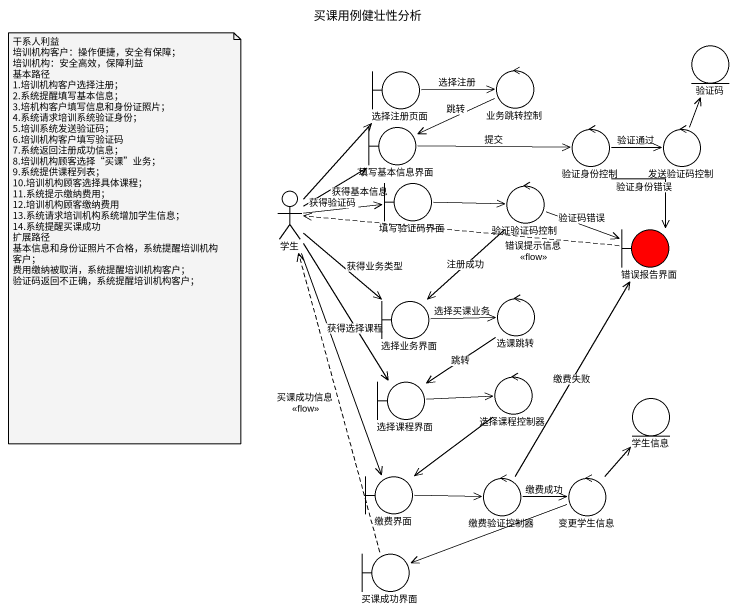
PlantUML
@startuml
title 买课用例健壮性分析
boundary 选择注册页面
control 业务跳转控制
entity 验证码
boundary 填写基本信息界面
control 验证身份控制
control 发送验证码控制
actor 学生
boundary 填写验证码界面
control 验证验证码控制
boundary 错误报告界面 #FF0000
boundary 选择业务界面
control 选课跳转
boundary 选择课程界面
control 选择课程控制器
entity 学生信息
boundary 缴费界面
control 缴费验证控制器
control 变更学生信息
boundary 买课成功界面
选择注册页面 -right-> 业务跳转控制 : 选择注册
业务跳转控制 -left-> 填写基本信息界面 : 跳转
填写基本信息界面 -right-> 验证身份控制 : 提交
验证身份控制 -right-> 发送验证码控制 : 验证通过
验证身份控制 --> 错误报告界面 : 验证身份错误
发送验证码控制 -up-> 验证码
学生 -up-> 选择注册页面
学生 -up-> 填写基本信息界面 : 获得基本信息
学生 -right-> 填写验证码界面 : 获得验证码
学生 --> 选择业务界面 : 获得业务类型
学生 --> 选择课程界面 : 获得选择课程
学生 --> 缴费界面
填写验证码界面 -right-> 验证验证码控制
验证验证码控制 -right-> 错误报告界面 : 验证码错误
验证验证码控制 --> 选择业务界面 : 注册成功
错误报告界面 .left.> 学生 : 错误提示信息\n<<flow>>
选择业务界面 -right-> 选课跳转 : 选择买课业务
选课跳转 --> 选择课程界面 : 跳转
选择课程界面 -right-> 选择课程控制器
选择课程控制器 --> 缴费界面
缴费界面 -right-> 缴费验证控制器
缴费验证控制器 -up-> 错误报告界面 : 缴费失败
缴费验证控制器 -right-> 变更学生信息 : 缴费成功
变更学生信息 -up-> 学生信息
变更学生信息 -left-> 买课成功界面
买课成功界面 .up.> 学生 : 买课成功信息\n<<flow>>
note as N1
  干系人利益
  培训机构客户：操作便捷，安全有保障；
  培训机构：安全高效，保障利益
  基本路径
  1.培训机构客户选择注册；
  2.系统提醒填写基本信息；
  3.培机构客户填写信息和身份证照片；
  4.系统请求培训系统验证身份；
  5.培训系统发送验证码；
  6.培训机构客户填写验证码
  7.系统返回注册成功信息；
  8.培训机构顾客选择“买课”业务；
  9.系统提供课程列表；
  10.培训机构顾客选择具体课程；
  11.系统提示缴纳费用；
  12.培训机构顾客缴纳费用
  13.系统请求培训机构系统增加学生信息；
  14.系统提醒买课成功
  扩展路径
  基本信息和身份证照片不合格，系统提醒培训机构客户；
  费用缴纳被取消，系统提醒培训机构客户；
  验证码返回不正确，系统提醒培训机构客户；
end note
@enduml
